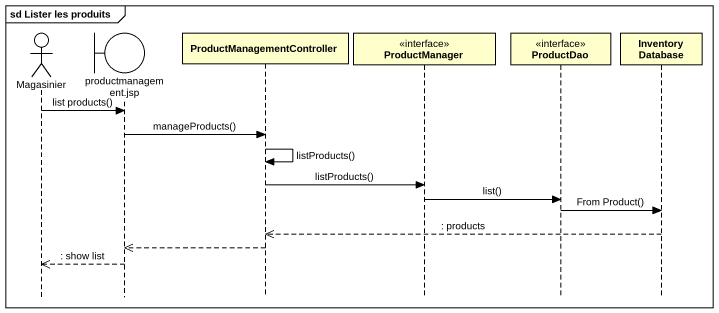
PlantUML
@startuml
mainframe sd Lister les produits
hide footbox
actor Magasinier
boundary "productmanagement.jsp" as productmanagement_jsp
participant ProductManagementController
participant ProductManager <<interface>>
participant ProductDao <<interface>>
participant "Inventory Database" as Inventory_Database

Magasinier -> productmanagement_jsp : list products()
productmanagement_jsp -> ProductManagementController : manageProducts()
ProductManagementController -> ProductManagementController : listProducts()
ProductManagementController -> ProductManager : listProducts()
ProductManager -> ProductDao : list()
ProductDao -> Inventory_Database : From Product()
Inventory_Database -->> ProductManagementController : : products
ProductManagementController -->> productmanagement_jsp
productmanagement_jsp -->> Magasinier : : show list
@enduml
